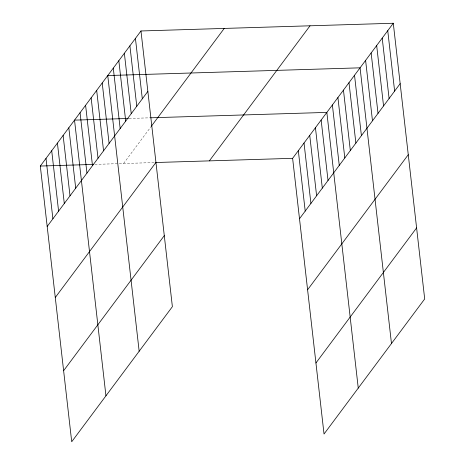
<?xml version="1.0" encoding="UTF-8"?>
<svg xmlns="http://www.w3.org/2000/svg" width="465" height="465" viewBox="0 0 465 465"><rect width="100%" height="100%" fill="white"/><g stroke="black" fill="none" stroke-linecap="round" stroke-linejoin="round"><path stroke-width="0.35" stroke-dasharray="2.33 1.74" d="M123.568 163.506L150.869 126.869M129.084 118.459L149.899 117.819M94.854 164.383L154.31 162.564"/><path stroke-width="0.7" d="M140.971 30.975L172.381 306.673L71.715 441.75L40.304 166.052L140.971 30.975L393.285 23.25L424.696 298.949L324.029 434.025L292.619 158.327L393.285 23.25M47.186 226.461L147.853 91.384M151.276 126.323L224.235 28.423M55.283 297.507L155.949 162.43M209.355 160.878L310.021 25.802M63.624 370.704L164.285 235.627M299.501 218.736L400.167 83.659M307.598 289.782L408.264 154.706M315.938 362.979L416.599 227.902M128.363 118.476L74.528 120.127L105.944 395.825M150.614 117.796L326.843 112.402L358.259 388.101M40.304 166.052L93.419 164.424M155.74 162.518L292.619 158.327M387.746 30.678L394.628 91.088M382.213 38.107L389.095 98.522M376.673 45.535L383.555 105.95M371.14 52.969L378.022 113.379M365.6 60.398L372.482 120.807M391.478 343.525L360.067 67.826L107.752 75.551L139.163 351.249M354.528 75.254L361.41 135.664M348.994 82.683L355.876 143.092M343.455 90.111L350.337 150.526M337.916 97.545L344.803 157.955M332.382 104.974L339.264 165.383M321.141 120.057L328.023 180.467M315.439 127.712L322.321 188.122M309.731 135.362L316.613 195.777M304.029 143.017L310.911 203.432M298.321 150.672L305.209 211.081M135.431 38.403L142.313 98.813M129.898 45.832L136.78 106.247M124.358 53.266L131.24 113.675M118.825 60.694L125.707 121.103M113.286 68.123L120.168 128.532M102.213 82.979L109.095 143.389M96.679 90.408L103.561 150.823M91.14 97.836L98.022 158.251M85.601 105.27L92.489 165.68M80.067 112.699L86.949 173.108M68.826 127.782L75.708 188.191M63.124 135.437L70.006 195.846M57.416 143.092L64.298 203.501M51.714 150.741L58.596 211.156M46.006 158.396L52.894 218.812"/></g></svg>
